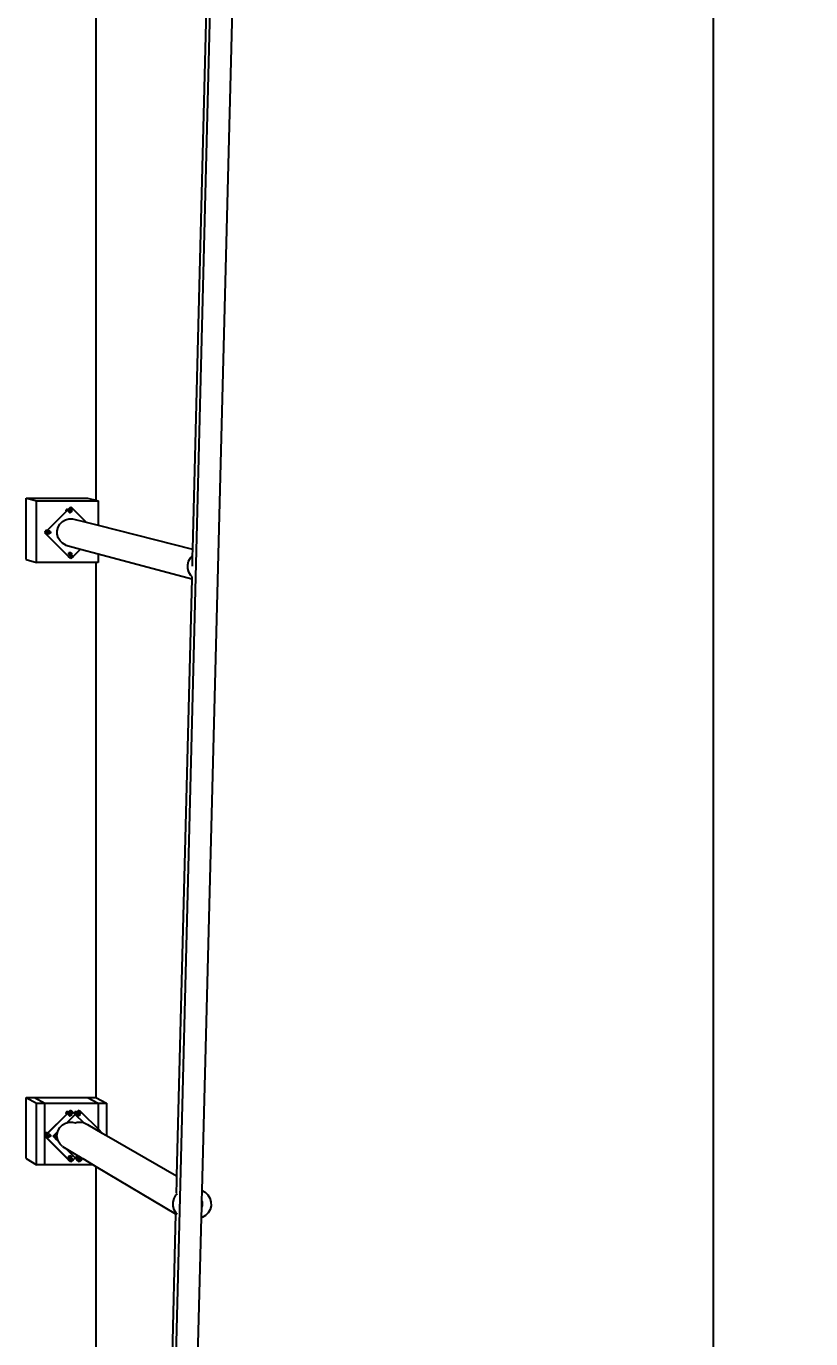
# Model space of a CAD drawing. Header units: inches. Extents: x -614 to 848, y -1045 to 1103.
# Drawn here: x 591.4 to 847.8, y -421.2 to 7.9 of the extents above; entities that cross this region are included whole.
import ezdxf

# ---------------------------------------------------------------- set-up
doc = ezdxf.new("R2010")
doc.units = ezdxf.units.IN
doc.header["$MEASUREMENT"] = 0
doc.dimstyles.get("Standard").update_dxf_attribs({"dimtxt": 24, "dimasz": 0.18, "dimexe": 0.18, "dimexo": 0.0625, "dimgap": 0.09, "dimtad": 0, "dimtih": 1, "dimtoh": 1, "dimdec": 4, "dimzin": 0, "dimdsep": 46, "dimtxsty": 'Standard', "dimcen": 0.09, "dimclrd": 1, "dimclre": 1, "dimclrt": 1, "dimadec": 0, "dimazin": 0, "dimtfac": 1, "dimtdec": 4, "dimtofl": 0, "dimtmove": 0, "dimatfit": 3, "dimfxl": 1, "dimtolj": 1, "dimtzin": 0, "dimarcsym": 0})

# ---------------------------------------------------------------- blocks, each defined once
blk = doc.blocks.new('*D1')
at = {"color": 1, "lineweight": -2, "transparency": 16777216}
for p, q in [((684.54, 1015.55), (816.19, 1015.55)), ((816.01, 1015.37), (816.01, 114.12)), ((816.01, -811.32), (816.01, 89.94)), ((637.71, -811.5), (816.19, -811.5))]:
    blk.add_line(p, q, dxfattribs=at)
at = {"color": 1, "transparency": 16777216}
for points in [[(815.98, 1015.37), (816.04, 1015.37), (816.01, 1015.55)], [(815.98, -811.32), (816.04, -811.32), (816.01, -811.5)]]:
    blk.add_solid(points, dxfattribs=at)
at = {"layer": 'Defpoints', "color": 0, "transparency": 16777216}
for p in [(684.47, 1015.55), (637.65, -811.5), (816.01, -811.5)]:
    blk.add_point(p, dxfattribs=at)
at = {"color": 1, "transparency": 16777216, "insert": (816.01, 102.03), "char_height": 24, "attachment_point": 5}
blk.add_mtext("\\A1;124'", dxfattribs=at)

msp = doc.modelspace()

# ---------------------------------------------------------------- linework, layer by layer
for p, q in [((630.61846, -811.49995), (676.92499, 1015.55191)), ((648.89581, -372.74928), (676.34825, 698.45633)), ((650.81095, 37.76642), (645.73272, -163.03569)), ((614.16305, 29.4625), (614.16305, -147.12051)), ((591.40954, -146.46757), (611.4373, -146.46757)), ((591.40954, -166.49534), (591.40954, -146.46757)), ((591.40954, -146.46757), (594.72395, -147.28841)), ((594.72395, -147.28841), (614.86396, -147.28841)), ((594.72395, -167.42842), (594.72395, -147.28841)), ((604.46518, -150.7342), (605.07888, -150.12051)), ((604.47757, -150.75034), (605.10174, -150.12618)), ((604.58468, -150.11851), (604.49799, -150.18503)), ((604.68563, -150.0767), (604.58468, -150.11851)), ((604.68563, -150.0767), (604.79396, -150.06244)), ((604.90229, -150.0767), (604.79396, -150.06244)), ((604.97825, -150.10816), (604.90229, -150.0767)), ((604.90229, -150.0767), (605.07888, -150.12051)), ((605.07888, -150.12051), (605.21092, -149.98846)), ((605.07888, -150.12051), (605.10174, -150.12618)), ((605.10174, -150.12618), (605.22707, -150.00085)), ((605.21092, -149.98846), (605.95775, -149.24164)), ((605.21092, -149.98846), (605.22707, -150.00085)), ((605.21092, -149.98846), (605.23379, -149.99413)), ((605.22707, -150.00085), (605.23379, -149.99413)), ((605.23379, -149.99413), (605.97201, -149.25591)), ((605.23379, -149.99413), (605.45254, -150.16198)), ((605.45254, -150.16198), (605.70728, -150.26749)), ((605.95775, -149.24164), (605.97201, -149.25591)), ((605.95775, -149.24164), (605.98064, -149.24728)), ((605.97201, -149.25591), (605.98064, -149.24728)), ((605.98064, -149.24728), (606.72749, -149.99413)), ((605.98064, -149.24728), (605.98064, -150.29782)), ((606.25401, -150.26749), (606.50874, -150.16198)), ((606.50874, -150.16198), (606.72749, -149.99413)), ((606.72749, -149.99413), (610.99957, -154.26621)), ((611.4373, -146.46757), (614.16305, -147.12051)), ((614.16305, -147.12051), (614.86396, -147.28841)), ((614.86396, -147.28841), (614.86396, -155.2419)), ((598.23453, -156.96486), (604.46518, -150.7342)), ((598.25713, -156.97079), (604.47757, -150.75034)), ((602.39094, -154.89943), (603.20799, -154.06181)), ((603.20799, -154.06181), (604.214, -153.4642)), ((604.214, -153.4642), (605.3404, -153.14733)), ((604.38966, -150.37266), (604.3754, -150.48099)), ((604.3754, -150.48099), (604.38966, -150.58932)), ((604.43148, -150.27171), (604.38966, -150.37266)), ((604.38966, -150.58932), (604.43148, -150.69027)), ((604.49799, -150.18503), (604.43148, -150.27171)), ((604.43148, -150.69027), (604.46518, -150.7342)), ((604.46518, -150.7342), (604.47757, -150.75034)), ((605.30297, -150.59989), (605.28869, -150.70839)), ((605.28869, -150.70839), (605.30297, -150.81688)), ((605.31307, -150.60999), (605.29879, -150.71849)), ((605.29879, -150.71849), (605.31307, -150.82698)), ((605.34485, -150.49879), (605.30297, -150.59989)), ((605.30297, -150.81688), (605.34485, -150.91798)), ((605.35495, -150.50889), (605.31307, -150.60999)), ((605.31307, -150.71849), (605.32687, -150.61369)), ((605.32687, -150.82329), (605.31307, -150.71849)), ((605.31307, -150.82698), (605.35495, -150.92808)), ((605.32687, -150.61369), (605.36732, -150.51604)), ((605.36732, -150.92094), (605.32687, -150.82329)), ((605.3404, -153.14733), (606.51043, -153.13278)), ((605.41147, -150.41198), (605.34485, -150.49879)), ((605.34485, -150.91798), (605.41147, -151.0048)), ((605.42157, -150.42208), (605.35495, -150.50889)), ((605.35495, -150.92808), (605.4128, -151.00347)), ((605.36026, -150.73024), (605.37406, -150.62543)), ((605.37406, -150.83504), (605.36026, -150.73024)), ((605.36732, -150.51604), (605.43167, -150.43218)), ((605.4229, -150.99337), (605.36732, -150.92094)), ((605.37406, -150.62543), (605.41452, -150.52777)), ((605.41452, -150.93271), (605.37406, -150.83504)), ((605.49829, -150.34536), (605.41147, -150.41198)), ((605.4229, -150.99337), (605.41147, -151.0048)), ((605.4128, -151.00347), (605.41718, -151.00919)), ((605.41452, -150.52777), (605.46347, -150.46398)), ((605.44449, -150.97178), (605.41452, -150.93271)), ((605.41718, -151.00919), (605.42157, -151.0149)), ((605.42157, -151.0149), (605.50839, -151.08152)), ((605.4229, -150.99337), (605.44449, -150.97178)), ((605.43167, -151.0048), (605.4229, -150.99337)), ((605.43167, -150.43218), (605.51553, -150.36783)), ((605.43167, -150.43218), (605.46347, -150.46398)), ((605.51553, -151.06915), (605.43167, -151.0048)), ((605.47887, -151.01657), (605.44449, -150.97178)), ((605.46347, -150.46398), (605.47887, -150.4439)), ((605.47887, -150.4439), (605.56273, -150.37955)), ((605.56273, -151.08093), (605.47887, -151.01657)), ((605.59939, -150.30348), (605.49829, -150.34536)), ((605.50839, -151.08152), (605.60949, -151.1234)), ((605.51553, -150.36783), (605.61318, -150.32738)), ((605.61318, -151.1096), (605.51553, -151.06915)), ((605.56273, -150.37955), (605.6604, -150.3391)), ((605.6407, -151.11322), (605.56273, -151.08093)), ((605.70788, -150.2892), (605.59939, -150.30348)), ((605.60949, -151.1234), (605.71798, -151.13768)), ((605.61318, -150.32738), (605.71798, -150.31358)), ((605.61318, -151.1096), (605.6604, -151.12138)), ((605.6407, -151.11322), (605.61318, -151.1096)), ((605.6604, -151.12138), (605.6407, -151.11322)), ((605.6604, -150.3391), (605.7652, -150.3253)), ((605.7652, -151.13518), (605.6604, -151.12138)), ((605.70728, -150.26749), (605.98064, -150.30348)), ((605.81637, -150.30348), (605.70788, -150.2892)), ((605.71798, -150.31358), (605.82278, -150.32738)), ((605.71798, -151.13768), (605.71798, -151.12896)), ((605.71798, -151.13768), (605.75109, -151.13332)), ((605.7652, -150.3253), (605.84225, -150.33544)), ((605.87001, -151.12138), (605.7652, -151.13518)), ((605.91748, -150.34536), (605.81637, -150.30348)), ((605.82278, -150.32738), (605.84225, -150.33544)), ((605.82278, -150.32738), (605.87001, -150.3391)), ((605.84225, -150.33544), (605.87001, -150.3391)), ((605.87001, -150.3391), (605.95543, -150.37448)), ((605.96767, -151.08093), (605.87001, -151.12138)), ((605.95543, -150.37448), (605.91748, -150.34536)), ((605.95543, -150.37448), (605.96767, -150.37955)), ((605.96767, -150.37955), (606.05154, -150.4439)), ((606.05154, -151.01657), (605.96767, -151.08093)), ((605.98064, -150.30348), (606.25401, -150.26749)), ((606.05154, -150.4439), (606.11589, -150.52777)), ((606.11589, -150.93271), (606.05154, -151.01657)), ((606.11589, -150.52777), (606.15634, -150.62543)), ((606.15634, -150.83504), (606.11589, -150.93271)), ((606.15634, -150.62543), (606.17014, -150.73024)), ((606.17014, -150.73024), (606.15634, -150.83504)), ((606.51043, -153.13278), (610.99957, -154.26621)), ((610.99957, -154.26621), (614.86396, -155.2419)), ((597.4877, -157.71168), (597.65824, -157.54114)), ((598.23453, -158.4585), (597.4877, -157.71168)), ((597.4877, -157.71168), (597.51028, -157.71764)), ((597.51028, -157.71764), (597.66658, -157.56133)), ((598.25713, -158.46449), (597.51028, -157.71764)), ((597.51028, -157.71764), (598.52359, -157.71764)), ((597.6274, -157.25008), (597.61314, -157.35841)), ((597.62027, -157.41258), (597.61314, -157.35841)), ((597.62753, -157.46678), (597.62027, -157.41258)), ((597.66922, -157.14914), (597.6274, -157.25008)), ((597.62753, -157.46678), (597.65824, -157.54114)), ((597.65824, -157.54114), (598.21444, -156.98494)), ((597.65824, -157.54114), (597.66658, -157.56133)), ((597.66658, -157.56133), (598.23462, -156.9933)), ((597.73573, -157.06245), (597.66922, -157.14914)), ((597.82242, -156.99593), (597.73573, -157.06245)), ((597.92337, -156.95412), (597.82242, -156.99593)), ((598.0317, -156.93986), (597.92337, -156.95412)), ((598.14003, -156.95412), (598.0317, -156.93986)), ((598.14003, -156.95412), (598.22339, -156.97599)), ((598.21444, -156.98494), (598.14003, -156.95412)), ((598.21444, -156.98494), (598.22339, -156.97599)), ((598.23462, -156.9933), (598.21444, -156.98494)), ((598.22339, -156.97599), (598.23453, -156.96486)), ((598.22339, -156.97599), (598.24599, -156.98192)), ((598.24691, -156.981), (598.23453, -156.96486)), ((598.23453, -156.96486), (598.25713, -156.97079)), ((598.23453, -158.4585), (598.25713, -158.46449)), ((605.21092, -165.4349), (598.23453, -158.4585)), ((598.23462, -156.9933), (598.24599, -156.98192)), ((598.24599, -156.98192), (598.24691, -156.981)), ((598.24691, -156.981), (598.25713, -156.97079)), ((598.42498, -157.18954), (598.25713, -156.97079)), ((598.25713, -158.46449), (598.42498, -158.24574)), ((605.23379, -165.44115), (598.25713, -158.46449)), ((598.5305, -157.44427), (598.42498, -157.18954)), ((598.42498, -158.24574), (598.5305, -157.991)), ((598.5167, -157.48401), (598.50242, -157.59251)), ((598.50242, -157.59251), (598.5167, -157.701)), ((598.51621, -157.5962), (598.5305, -157.48771)), ((598.5305, -157.6973), (598.51621, -157.5962)), ((598.55858, -157.38291), (598.5167, -157.48401)), ((598.5167, -157.701), (598.52359, -157.71764)), ((598.52359, -157.71764), (598.53586, -157.71764)), ((598.52359, -157.71764), (598.55858, -157.8021)), ((598.53484, -157.47723), (598.5305, -157.44427)), ((598.53484, -157.47723), (598.5305, -157.48771)), ((598.5305, -157.6973), (598.5305, -157.7047)), ((598.5305, -157.6973), (598.55984, -157.76814)), ((598.5305, -157.7047), (598.5591, -157.77375)), ((598.5305, -157.991), (598.5591, -157.77375)), ((598.57237, -157.38661), (598.53484, -157.47723)), ((598.56649, -157.71764), (598.53484, -157.47723)), ((598.53586, -157.71764), (598.53892, -157.71764)), ((598.53892, -157.71764), (598.56082, -157.71764)), ((598.62519, -157.29609), (598.55858, -157.38291)), ((598.55858, -157.8021), (598.61642, -157.87749)), ((598.5591, -157.77375), (598.55984, -157.76814)), ((598.5591, -157.77375), (598.57237, -157.8058)), ((598.55984, -157.76814), (598.56649, -157.71764)), ((598.57095, -157.79496), (598.55984, -157.76814)), ((598.56336, -157.60479), (598.57716, -157.49999)), ((598.57716, -157.7096), (598.56336, -157.60479)), ((598.62652, -157.86739), (598.57095, -157.79496)), ((598.57237, -157.38661), (598.63529, -157.30619)), ((598.57237, -157.8058), (598.63899, -157.89262)), ((598.57716, -157.49999), (598.61761, -157.40232)), ((598.61761, -157.80726), (598.57716, -157.7096)), ((598.61642, -157.87749), (598.62081, -157.8832)), ((598.61761, -157.40232), (598.66703, -157.33793)), ((598.64759, -157.84633), (598.61761, -157.80726)), ((598.62081, -157.8832), (598.62519, -157.88892)), ((598.62519, -157.88892), (598.71201, -157.95554)), ((598.62652, -157.86739), (598.64759, -157.84633)), ((598.63529, -157.87882), (598.62652, -157.86739)), ((598.63529, -157.30619), (598.71915, -157.24185)), ((598.63899, -157.29979), (598.63529, -157.30619)), ((598.63529, -157.30619), (598.66703, -157.33793)), ((598.71915, -157.94317), (598.63529, -157.87882)), ((598.72581, -157.23317), (598.63899, -157.29979)), ((598.63899, -157.89262), (598.72581, -157.95923)), ((598.68196, -157.89113), (598.64759, -157.84633)), ((598.66703, -157.33793), (598.68196, -157.31846)), ((598.68196, -157.31846), (598.76583, -157.25411)), ((598.76583, -157.95548), (598.68196, -157.89113)), ((598.71201, -157.95554), (598.81311, -157.99741)), ((598.71915, -157.24185), (598.81681, -157.2014)), ((598.81681, -157.98362), (598.71915, -157.94317)), ((598.82691, -157.1913), (598.72581, -157.23317)), ((598.82691, -158.00111), (598.72581, -157.95923)), ((598.76583, -157.25411), (598.86349, -157.21365)), ((598.84165, -157.98689), (598.76583, -157.95548)), ((598.81311, -157.99741), (598.82025, -157.99835)), ((598.81681, -157.2014), (598.92161, -157.1876)), ((598.81681, -157.98362), (598.86349, -157.99593)), ((598.84165, -157.98689), (598.81681, -157.98362)), ((598.82025, -157.99835), (598.92161, -158.0117)), ((598.9354, -157.17701), (598.82691, -157.1913)), ((598.82691, -158.00111), (598.9354, -158.01539)), ((598.86349, -157.99593), (598.84165, -157.98689)), ((598.86349, -157.21365), (598.9683, -157.19985)), ((598.9683, -158.00973), (598.86349, -157.99593)), ((598.92161, -157.1876), (599.0264, -157.2014)), ((598.92161, -158.0117), (598.92161, -158.00358)), ((598.92161, -158.0117), (598.95242, -158.00764)), ((599.0439, -157.1913), (598.9354, -157.17701)), ((598.9354, -158.01539), (599.0439, -158.00111)), ((598.9683, -157.19985), (599.04802, -157.21035)), ((599.04861, -157.99916), (598.9683, -158.00973)), ((599.0264, -157.2014), (599.04802, -157.21035)), ((599.0264, -157.2014), (599.0731, -157.21365)), ((599.145, -157.23317), (599.0439, -157.1913)), ((599.0439, -158.00111), (599.04861, -157.99916)), ((599.04802, -157.21035), (599.0731, -157.21365)), ((599.0731, -157.99593), (599.04861, -157.99916)), ((599.0731, -157.21365), (599.17077, -157.25411)), ((599.17077, -157.95548), (599.0731, -157.99593)), ((599.17077, -157.25411), (599.145, -157.23317)), ((599.23181, -157.29979), (599.17077, -157.25411)), ((599.25463, -157.89113), (599.17077, -157.95548)), ((599.23181, -157.29979), (599.25463, -157.31846)), ((599.25463, -157.31846), (599.31898, -157.40232)), ((599.31898, -157.80726), (599.25463, -157.89113)), ((599.31898, -157.40232), (599.35944, -157.49999)), ((599.35944, -157.7096), (599.31898, -157.80726)), ((599.35944, -157.49999), (599.37324, -157.60479)), ((599.37324, -157.60479), (599.35944, -157.7096)), ((601.52974, -157.0539), (601.81852, -155.91997)), ((601.54428, -158.22393), (601.52974, -157.0539)), ((601.86115, -159.35033), (601.54428, -158.22393)), ((601.81852, -155.91997), (602.39094, -154.89943)), ((614.86396, -155.2419), (645.73272, -163.03569)), ((602.45876, -160.35633), (601.86115, -159.35033)), ((603.29638, -161.17339), (602.45876, -160.35633)), ((604.31693, -161.74581), (603.29638, -161.17339)), ((604.31693, -161.74581), (609.13364, -163.035)), ((609.13364, -163.035), (606.72749, -165.44115)), ((609.13364, -163.035), (614.86396, -164.56873)), ((645.73272, -163.03569), (645.67555, -165.29601)), ((591.40954, -166.49534), (594.72395, -167.42842)), ((605.95775, -166.18172), (605.21092, -165.4349)), ((605.21092, -165.4349), (605.23379, -165.44115)), ((605.45254, -165.2733), (605.23379, -165.44115)), ((605.98064, -166.188), (605.23379, -165.44115)), ((605.30297, -164.4213), (605.28869, -164.52979)), ((605.28869, -164.52979), (605.30297, -164.63829)), ((605.34485, -164.3202), (605.30297, -164.4213)), ((605.30297, -164.52979), (605.31677, -164.425)), ((605.31677, -164.63459), (605.30297, -164.52979)), ((605.30297, -164.63829), (605.34485, -164.73939)), ((605.31677, -164.425), (605.35722, -164.32734)), ((605.35722, -164.73225), (605.31677, -164.63459)), ((605.41147, -164.23338), (605.34485, -164.3202)), ((605.34485, -164.73939), (605.41147, -164.82621)), ((605.35016, -164.54262), (605.36396, -164.43781)), ((605.36396, -164.64743), (605.35016, -164.54262)), ((605.35722, -164.32734), (605.42157, -164.24348)), ((605.42157, -164.81611), (605.35722, -164.73225)), ((605.36396, -164.43781), (605.40442, -164.34015)), ((605.40442, -164.74509), (605.36396, -164.64743)), ((605.40442, -164.34015), (605.46877, -164.25629)), ((605.46877, -164.82895), (605.40442, -164.74509)), ((605.41147, -164.82621), (605.49829, -164.89282)), ((605.42157, -164.24348), (605.50543, -164.17913)), ((605.50543, -164.88045), (605.42157, -164.81611)), ((605.70728, -165.16778), (605.45254, -165.2733)), ((605.46877, -164.25629), (605.55263, -164.19193)), ((605.55263, -164.89331), (605.46877, -164.82895)), ((605.49829, -164.89282), (605.59939, -164.9347)), ((605.50543, -164.17913), (605.60308, -164.13868)), ((605.60308, -164.9209), (605.50543, -164.88045)), ((605.55263, -164.19193), (605.6503, -164.15148)), ((605.62679, -164.92402), (605.55263, -164.89331)), ((605.59939, -164.9347), (605.70788, -164.94898)), ((605.60308, -164.13868), (605.70788, -164.12489)), ((605.60308, -164.9209), (605.6503, -164.93376)), ((605.62679, -164.92402), (605.60308, -164.9209)), ((605.6503, -164.93376), (605.62679, -164.92402)), ((605.6503, -164.15148), (605.7551, -164.13768)), ((605.7369, -164.94516), (605.6503, -164.93376)), ((605.98064, -165.1318), (605.70728, -165.16778)), ((605.70788, -164.12489), (605.81268, -164.13868)), ((605.70788, -164.94898), (605.70788, -164.94134)), ((605.70788, -164.94898), (605.7369, -164.94516)), ((605.7551, -164.94756), (605.7369, -164.94516)), ((605.7551, -164.13768), (605.83596, -164.14833)), ((605.85991, -164.93376), (605.7551, -164.94756)), ((605.81268, -164.13868), (605.83596, -164.14833)), ((605.81268, -164.13868), (605.85991, -164.15148)), ((605.83596, -164.14833), (605.85991, -164.15148)), ((605.85991, -164.15148), (605.95757, -164.19193)), ((605.95757, -164.89331), (605.85991, -164.93376)), ((605.95757, -164.19193), (606.04144, -164.25629)), ((606.04144, -164.82895), (605.95757, -164.89331)), ((605.95775, -166.18172), (605.98064, -166.188)), ((606.25401, -165.16778), (605.98064, -165.1318)), ((606.72749, -165.44115), (605.98064, -166.188)), ((606.00429, -164.85746), (606.00429, -166.188)), ((606.04144, -164.25629), (606.10579, -164.34015)), ((606.10579, -164.74509), (606.04144, -164.82895)), ((606.10579, -164.34015), (606.14624, -164.43781)), ((606.14624, -164.64743), (606.10579, -164.74509)), ((606.14624, -164.43781), (606.16004, -164.54262)), ((606.16004, -164.54262), (606.14624, -164.64743)), ((606.50874, -165.2733), (606.25401, -165.16778)), ((606.72749, -165.44115), (606.50874, -165.2733)), ((614.86396, -164.56873), (614.86396, -167.42842)), ((614.86396, -164.56873), (645.48667, -172.76491)), ((644.18114, -168.18979), (644.4904, -166.97546)), ((644.4904, -166.97546), (645.10341, -165.88255)), ((645.10341, -165.88255), (645.67555, -165.29601)), ((645.67555, -165.29601), (645.59166, -168.61349)), ((614.16305, -167.42842), (594.72395, -167.42842)), ((614.16305, -167.42842), (614.16305, -342.29464)), ((614.86396, -167.42842), (614.16305, -167.42842)), ((644.19672, -169.44278), (644.18114, -168.18979)), ((644.53606, -170.64905), (644.19672, -169.44278)), ((645.17604, -171.72638), (644.53606, -170.64905)), ((645.48667, -172.76491), (640.55035, -367.95535)), ((645.59166, -172.13179), (645.17604, -171.72638)), ((645.50327, -172.10823), (645.48667, -172.76491)), ((591.40954, -362.32241), (591.40954, -342.29464)), ((591.40954, -342.29464), (594.72395, -344.21295)), ((591.40954, -342.29464), (594.13528, -342.29464)), ((594.13528, -342.29464), (597.46498, -344.21295)), ((594.13528, -342.29464), (611.4373, -342.29464)), ((611.4373, -342.29464), (614.86396, -344.21295)), ((611.4373, -342.29464), (614.16305, -342.29464)), ((614.16305, -342.29464), (617.60499, -344.21295)), ((594.72395, -364.35296), (594.72395, -344.21295)), ((594.72395, -344.21295), (597.46498, -344.21295)), ((597.46498, -364.35296), (597.46498, -344.21295)), ((597.46498, -344.21295), (614.86396, -344.21295)), ((604.38966, -347.29721), (604.3754, -347.40554)), ((604.3754, -347.40554), (604.38966, -347.51387)), ((604.43148, -347.19626), (604.38966, -347.29721)), ((604.38966, -347.51387), (604.43148, -347.61482)), ((604.49799, -347.10957), (604.43148, -347.19626)), ((604.58468, -347.04306), (604.49799, -347.10957)), ((604.68563, -347.00124), (604.58468, -347.04306)), ((604.62807, -347.78599), (605.17441, -347.23964)), ((604.65351, -347.79653), (605.18495, -347.26509)), ((604.79396, -346.98698), (604.68563, -347.00124)), ((604.90229, -347.00124), (604.79396, -346.98698)), ((605.00324, -347.04306), (604.90229, -347.00124)), ((605.08992, -347.10957), (605.00324, -347.04306)), ((605.00324, -347.04306), (605.23694, -347.17711)), ((605.15644, -347.19626), (605.08992, -347.10957)), ((605.17441, -347.23964), (605.15644, -347.19626)), ((605.17441, -347.23964), (605.21092, -347.20313)), ((605.18495, -347.26509), (605.17441, -347.23964)), ((605.18495, -347.26509), (605.23129, -347.21876)), ((605.21092, -347.20313), (605.23694, -347.17711)), ((605.21092, -347.20313), (605.23129, -347.21876)), ((605.21092, -347.20313), (605.23379, -347.21625)), ((605.23129, -347.21876), (605.23379, -347.21625)), ((605.23379, -347.21625), (605.25981, -347.19023)), ((605.23379, -347.21625), (605.45254, -347.3841)), ((605.23694, -347.17711), (605.95775, -346.45631)), ((605.23694, -347.17711), (605.25981, -347.19023)), ((605.25981, -347.19023), (605.97574, -346.4743)), ((605.45254, -347.3841), (605.70728, -347.48962)), ((605.59939, -347.52561), (605.49829, -347.56748)), ((605.70788, -347.51132), (605.59939, -347.52561)), ((605.61318, -347.5495), (605.71798, -347.53571)), ((605.70728, -347.48962), (605.98064, -347.52561)), ((605.81637, -347.52561), (605.70788, -347.51132)), ((605.71798, -347.53571), (605.82278, -347.5495)), ((605.91748, -347.56748), (605.81637, -347.52561)), ((605.95775, -346.45631), (605.97574, -346.4743)), ((605.95775, -346.45631), (605.98064, -346.4694)), ((605.97574, -346.4743), (605.98064, -346.4694)), ((605.98064, -346.4694), (606.72749, -347.21625)), ((605.98064, -346.4694), (605.98064, -347.51994)), ((605.98064, -347.52561), (606.25401, -347.48962)), ((606.25401, -347.48962), (606.50874, -347.3841)), ((606.50874, -347.3841), (606.72749, -347.21625)), ((606.72749, -347.21625), (607.33518, -347.82394)), ((607.13069, -347.29721), (607.11643, -347.40554)), ((607.11643, -347.40554), (607.13069, -347.51387)), ((607.1725, -347.19626), (607.13069, -347.29721)), ((607.13069, -347.51387), (607.1725, -347.61482)), ((607.23902, -347.10957), (607.1725, -347.19626)), ((607.32571, -347.04306), (607.23902, -347.10957)), ((607.42665, -347.00124), (607.32571, -347.04306)), ((607.37195, -347.78717), (607.91662, -347.2425)), ((607.39747, -347.79774), (607.92719, -347.26802)), ((607.53498, -346.98698), (607.42665, -347.00124)), ((607.64331, -347.00124), (607.53498, -346.98698)), ((607.74426, -347.04306), (607.64331, -347.00124)), ((607.83095, -347.10957), (607.74426, -347.04306)), ((607.74426, -347.04306), (607.98092, -347.1782)), ((607.89746, -347.19626), (607.83095, -347.10957)), ((607.91662, -347.2425), (607.89746, -347.19626)), ((607.91662, -347.2425), (607.95599, -347.20313)), ((607.92719, -347.26802), (607.91662, -347.2425)), ((607.92719, -347.26802), (607.97641, -347.2188)), ((607.95599, -347.20313), (607.98092, -347.1782)), ((607.95599, -347.20313), (607.97641, -347.2188)), ((607.95599, -347.20313), (607.97896, -347.21625)), ((607.97641, -347.2188), (607.97896, -347.21625)), ((607.97896, -347.21625), (608.00389, -347.19132)), ((607.97896, -347.21625), (608.19771, -347.3841)), ((607.98092, -347.1782), (608.70281, -346.45631)), ((607.98092, -347.1782), (608.00389, -347.19132)), ((608.00389, -347.19132), (608.72085, -346.47435)), ((608.19771, -347.3841), (608.45244, -347.48962)), ((608.34455, -347.52561), (608.24345, -347.56748)), ((608.45305, -347.51132), (608.34455, -347.52561)), ((608.35835, -347.5495), (608.46315, -347.53571)), ((608.45244, -347.48962), (608.72581, -347.52561)), ((608.56154, -347.52561), (608.45305, -347.51132)), ((608.46315, -347.53571), (608.56794, -347.5495)), ((608.66264, -347.56748), (608.56154, -347.52561)), ((608.70281, -346.45631), (608.72085, -346.47435)), ((608.70281, -346.45631), (608.72581, -346.4694)), ((608.72085, -346.47435), (608.72581, -346.4694)), ((608.72581, -346.4694), (609.47266, -347.21625)), ((608.72581, -346.4694), (608.72581, -347.51994)), ((608.72581, -347.52561), (608.99917, -347.48962)), ((608.99917, -347.48962), (609.25391, -347.3841)), ((609.25391, -347.3841), (609.47266, -347.21625)), ((609.47266, -347.21625), (614.86396, -352.60756)), ((614.86396, -344.21295), (614.86396, -352.60756)), ((614.86396, -344.21295), (617.60499, -344.21295)), ((617.60499, -344.21295), (617.60499, -354.7747)), ((598.39969, -354.01437), (604.62363, -347.79042)), ((598.4223, -354.02775), (604.64648, -347.80357)), ((602.39094, -352.12155), (603.20799, -351.28393)), ((603.20799, -351.28393), (604.214, -350.68632)), ((604.214, -350.68632), (604.62432, -350.57089)), ((604.43148, -347.61482), (604.49799, -347.7015)), ((604.49799, -347.7015), (604.58468, -347.76802)), ((604.58468, -347.76802), (604.62807, -347.78599)), ((604.58468, -347.76802), (604.62363, -347.79042)), ((604.62363, -347.79042), (604.62807, -347.78599)), ((604.62363, -347.79042), (604.64648, -347.80357)), ((604.62432, -350.57089), (607.35322, -347.84198)), ((604.62432, -350.57089), (605.3404, -350.36945)), ((604.62807, -347.78599), (604.65351, -347.79653)), ((604.64648, -347.80357), (604.65351, -347.79653)), ((605.30297, -347.82202), (605.28869, -347.93051)), ((605.28869, -347.93051), (605.30297, -348.03901)), ((605.31307, -347.83212), (605.29879, -347.94061)), ((605.29879, -347.94061), (605.31307, -348.04911)), ((605.34485, -347.72092), (605.30297, -347.82202)), ((605.30297, -348.03901), (605.34485, -348.14011)), ((605.35495, -347.73102), (605.31307, -347.83212)), ((605.31307, -347.94061), (605.32687, -347.83581)), ((605.32687, -348.04541), (605.31307, -347.94061)), ((605.31307, -348.04911), (605.35495, -348.15021)), ((605.32687, -347.83581), (605.36732, -347.73816)), ((605.36732, -348.14307), (605.32687, -348.04541)), ((605.3404, -350.36945), (606.51043, -350.35491)), ((605.41147, -347.6341), (605.34485, -347.72092)), ((605.34485, -348.14011), (605.41147, -348.22692)), ((605.42157, -347.6442), (605.35495, -347.73102)), ((605.35495, -348.15021), (605.4128, -348.22559)), ((605.36026, -347.96774), (605.37406, -347.86293)), ((605.37406, -348.07254), (605.36026, -347.96774)), ((605.36732, -347.73816), (605.43167, -347.6543)), ((605.4229, -348.21549), (605.36732, -348.14307)), ((605.37406, -347.86293), (605.41452, -347.76527)), ((605.41452, -348.17021), (605.37406, -348.07254)), ((605.49829, -347.56748), (605.41147, -347.6341)), ((605.4229, -348.21549), (605.41147, -348.22692)), ((605.4128, -348.22559), (605.41718, -348.23131)), ((605.41452, -347.76527), (605.47887, -347.6814)), ((605.43782, -348.20057), (605.41452, -348.17021)), ((605.41718, -348.23131), (605.42157, -348.23702)), ((605.42157, -348.23702), (605.50839, -348.30364)), ((605.4229, -348.21549), (605.43782, -348.20057)), ((605.43167, -348.22692), (605.4229, -348.21549)), ((605.43167, -347.6543), (605.51553, -347.58995)), ((605.51553, -348.29127), (605.43167, -348.22692)), ((605.47887, -348.25407), (605.43782, -348.20057)), ((605.47887, -347.6814), (605.56273, -347.61705)), ((605.54121, -348.30191), (605.47887, -348.25407)), ((605.50839, -348.30364), (605.60949, -348.34552)), ((605.51553, -347.58995), (605.61318, -347.5495)), ((605.51553, -348.29127), (605.56273, -348.31842)), ((605.54121, -348.30191), (605.51553, -348.29127)), ((605.56273, -348.31842), (605.54121, -348.30191)), ((605.56273, -347.61705), (605.6604, -347.5766)), ((605.6604, -348.35888), (605.56273, -348.31842)), ((605.60949, -348.34552), (605.63684, -348.34912)), ((605.6604, -347.5766), (605.7652, -347.5628)), ((605.7652, -348.37268), (605.6604, -348.35888)), ((605.7652, -347.5628), (605.87001, -347.5766)), ((605.87001, -348.35888), (605.7652, -348.37268)), ((605.82278, -347.5495), (605.92043, -347.58995)), ((605.87001, -347.5766), (605.94176, -347.60632)), ((605.96767, -348.31842), (605.87001, -348.35888)), ((606.00429, -347.6341), (605.91748, -347.56748)), ((605.92043, -347.58995), (605.94176, -347.60632)), ((605.92043, -347.58995), (605.96767, -347.61705)), ((605.94176, -347.60632), (605.96767, -347.61705)), ((605.96767, -347.61705), (606.02491, -347.66098)), ((606.05154, -348.25407), (605.96767, -348.31842)), ((606.02491, -347.66098), (606.00429, -347.6341)), ((606.03063, -347.66536), (606.01439, -347.6442)), ((606.02491, -347.66098), (606.05154, -347.6814)), ((606.05154, -347.6814), (606.11589, -347.76527)), ((606.11589, -348.17021), (606.05154, -348.25407)), ((606.11589, -347.76527), (606.15634, -347.86293)), ((606.15634, -348.07254), (606.11589, -348.17021)), ((606.15634, -347.86293), (606.17014, -347.96774)), ((606.17014, -347.96774), (606.15634, -348.07254)), ((606.51043, -350.35491), (607.36427, -350.57236)), ((607.1725, -347.61482), (607.23902, -347.7015)), ((607.23902, -347.7015), (607.32571, -347.76802)), ((607.32571, -347.76802), (607.37195, -347.78717)), ((607.32571, -347.76802), (607.36729, -347.79183)), ((607.33518, -347.82394), (607.36729, -347.79183)), ((607.33518, -347.82394), (607.35322, -347.84198)), ((607.35322, -347.84198), (607.39024, -347.80497)), ((607.35322, -347.84198), (610.07477, -350.56353)), ((607.36427, -350.57236), (608.08557, -350.36945)), ((607.36729, -347.79183), (607.37195, -347.78717)), ((607.36729, -347.79183), (607.39024, -347.80497)), ((607.37195, -347.78717), (607.39747, -347.79774)), ((607.39024, -347.80497), (607.39747, -347.79774)), ((608.04814, -347.82202), (608.03386, -347.93051)), ((608.03386, -347.93051), (608.04814, -348.03901)), ((608.05824, -347.83212), (608.04396, -347.94061)), ((608.04396, -347.94061), (608.05824, -348.04911)), ((608.09002, -347.72092), (608.04814, -347.82202)), ((608.04814, -348.03901), (608.09002, -348.14011)), ((608.10012, -347.73102), (608.05824, -347.83212)), ((608.05824, -347.94061), (608.07204, -347.83581)), ((608.07204, -348.04541), (608.05824, -347.94061)), ((608.05824, -348.04911), (608.10012, -348.15021)), ((608.07204, -347.83581), (608.11249, -347.73816)), ((608.11249, -348.14307), (608.07204, -348.04541)), ((608.08557, -350.36945), (609.2556, -350.35491)), ((608.15663, -347.6341), (608.09002, -347.72092)), ((608.09002, -348.14011), (608.15663, -348.22692)), ((608.16673, -347.6442), (608.10012, -347.73102)), ((608.10012, -348.15021), (608.15796, -348.22559)), ((608.10565, -347.96774), (608.11944, -347.86293)), ((608.11944, -348.07254), (608.10565, -347.96774)), ((608.11249, -347.73816), (608.17683, -347.6543)), ((608.16806, -348.21549), (608.11249, -348.14307)), ((608.11944, -347.86293), (608.1599, -347.76527)), ((608.1599, -348.17021), (608.11944, -348.07254)), ((608.24345, -347.56748), (608.15663, -347.6341)), ((608.16806, -348.21549), (608.15663, -348.22692)), ((608.15796, -348.22559), (608.16235, -348.23131)), ((608.1599, -347.76527), (608.22425, -347.6814)), ((608.18311, -348.20045), (608.1599, -348.17021)), ((608.16235, -348.23131), (608.16673, -348.23702)), ((608.16673, -348.23702), (608.25355, -348.30364)), ((608.16806, -348.21549), (608.18311, -348.20045)), ((608.17683, -348.22692), (608.16806, -348.21549)), ((608.17683, -347.6543), (608.26069, -347.58995)), ((608.26069, -348.29127), (608.17683, -348.22692)), ((608.22425, -348.25407), (608.18311, -348.20045)), ((608.22425, -347.6814), (608.30811, -347.61705)), ((608.28684, -348.3021), (608.22425, -348.25407)), ((608.25355, -348.30364), (608.35465, -348.34552)), ((608.26069, -347.58995), (608.35835, -347.5495)), ((608.26069, -348.29127), (608.30811, -348.31842)), ((608.28684, -348.3021), (608.26069, -348.29127)), ((608.30811, -348.31842), (608.28684, -348.3021)), ((608.30811, -347.61705), (608.40578, -347.5766)), ((608.40578, -348.35888), (608.30811, -348.31842)), ((608.35465, -348.34552), (608.38232, -348.34916)), ((608.40578, -347.5766), (608.51058, -347.5628)), ((608.51058, -348.37268), (608.40578, -348.35888)), ((608.51058, -347.5628), (608.61539, -347.5766)), ((608.61539, -348.35888), (608.51058, -348.37268)), ((608.56794, -347.5495), (608.6656, -347.58995)), ((608.61539, -347.5766), (608.68668, -347.60613)), ((608.71305, -348.31842), (608.61539, -348.35888)), ((608.74946, -347.6341), (608.66264, -347.56748)), ((608.6656, -347.58995), (608.68668, -347.60613)), ((608.6656, -347.58995), (608.71305, -347.61705)), ((608.68668, -347.60613), (608.71305, -347.61705)), ((608.71305, -347.61705), (608.76977, -347.66058)), ((608.79692, -348.25407), (608.71305, -348.31842)), ((608.76977, -347.66058), (608.74946, -347.6341)), ((608.77549, -347.66496), (608.75956, -347.6442)), ((608.76977, -347.66058), (608.79692, -347.6814)), ((608.79692, -347.6814), (608.86127, -347.76527)), ((608.86127, -348.17021), (608.79692, -348.25407)), ((608.86127, -347.76527), (608.90172, -347.86293)), ((608.90172, -348.07254), (608.86127, -348.17021)), ((608.90172, -347.86293), (608.91552, -347.96774)), ((608.91552, -347.96774), (608.90172, -348.07254)), ((609.2556, -350.35491), (610.07477, -350.56353)), ((610.07477, -350.56353), (610.38952, -350.64369)), ((610.38952, -350.64369), (611.41007, -351.21611)), ((611.41007, -351.21611), (616.25646, -354.00005)), ((597.4877, -354.92635), (597.79198, -354.62208)), ((598.23453, -355.67317), (597.4877, -354.92635)), ((597.4877, -354.92635), (597.51028, -354.93976)), ((597.51028, -354.93976), (597.81234, -354.6377)), ((598.25713, -355.68661), (597.51028, -354.93976)), ((597.51028, -354.93976), (598.52359, -354.93976)), ((597.6274, -354.17463), (597.61314, -354.28296)), ((597.61314, -354.28296), (597.6274, -354.39129)), ((597.66922, -354.07368), (597.6274, -354.17463)), ((597.6274, -354.39129), (597.66922, -354.49224)), ((597.73573, -353.98699), (597.66922, -354.07368)), ((597.66922, -354.49224), (597.73573, -354.57892)), ((597.82242, -353.92048), (597.73573, -353.98699)), ((597.73573, -354.57892), (597.79198, -354.62208)), ((597.79198, -354.62208), (598.23453, -354.17953)), ((597.79198, -354.62208), (597.81234, -354.6377)), ((597.81234, -354.6377), (598.25015, -354.19989)), ((597.92337, -353.87866), (597.82242, -353.92048)), ((598.0317, -353.8644), (597.92337, -353.87866)), ((598.14003, -353.87866), (598.0317, -353.8644)), ((598.24098, -353.92048), (598.14003, -353.87866)), ((598.23453, -354.17953), (598.39969, -354.01437)), ((598.25015, -354.19989), (598.23453, -354.17953)), ((598.23453, -354.17953), (598.25713, -354.19291)), ((598.23453, -355.67317), (598.25713, -355.68661)), ((605.21092, -362.64957), (598.23453, -355.67317)), ((598.32766, -353.98699), (598.24098, -353.92048)), ((598.24098, -353.92048), (598.39969, -354.01437)), ((598.25015, -354.19989), (598.25713, -354.19291)), ((598.25713, -354.19291), (598.4223, -354.02775)), ((598.42498, -354.41166), (598.25713, -354.19291)), ((598.25713, -355.68661), (598.42498, -355.46786)), ((605.23379, -362.66327), (598.25713, -355.68661)), ((598.33143, -353.9919), (598.32766, -353.98699)), ((598.39969, -354.01437), (598.4223, -354.02775)), ((598.5305, -354.6664), (598.42498, -354.41166)), ((598.42498, -355.46786), (598.5305, -355.21313)), ((598.5167, -354.70614), (598.50242, -354.81463)), ((598.50242, -354.81463), (598.5167, -354.92312)), ((598.51621, -354.81833), (598.5305, -354.70983)), ((598.5305, -354.91943), (598.51621, -354.81833)), ((598.55858, -354.60503), (598.5167, -354.70614)), ((598.5167, -354.92312), (598.52359, -354.93976)), ((598.52359, -354.93976), (598.53586, -354.93976)), ((598.52359, -354.93976), (598.55858, -355.02422)), ((598.53484, -354.69936), (598.5305, -354.6664)), ((598.53484, -354.69936), (598.5305, -354.70983)), ((598.5305, -354.91943), (598.5305, -354.92682)), ((598.5305, -354.91943), (598.55984, -354.99026)), ((598.5305, -354.92682), (598.5591, -354.99587)), ((598.5305, -355.21313), (598.5591, -354.99587)), ((598.57237, -354.60873), (598.53484, -354.69936)), ((598.56649, -354.93976), (598.53484, -354.69936)), ((598.53586, -354.93976), (598.53892, -354.93976)), ((598.53892, -354.93976), (598.56082, -354.93976)), ((598.62519, -354.51822), (598.55858, -354.60503)), ((598.55858, -355.02422), (598.61642, -355.09961)), ((598.5591, -354.99587), (598.55984, -354.99026)), ((598.5591, -354.99587), (598.57237, -355.02792)), ((598.55984, -354.99026), (598.56649, -354.93976)), ((598.57095, -355.01708), (598.55984, -354.99026)), ((598.56336, -354.84229), (598.57716, -354.73749)), ((598.57716, -354.9471), (598.56336, -354.84229)), ((598.62652, -355.08951), (598.57095, -355.01708)), ((598.57237, -354.60873), (598.63529, -354.52832)), ((598.57237, -355.02792), (598.63899, -355.11474)), ((598.57716, -354.73749), (598.61761, -354.63982)), ((598.61761, -355.04476), (598.57716, -354.9471)), ((598.61642, -355.09961), (598.62081, -355.10533)), ((598.61761, -354.63982), (598.6737, -354.56673)), ((598.64091, -355.07512), (598.61761, -355.04476)), ((598.62081, -355.10533), (598.62519, -355.11104)), ((598.62519, -355.11104), (598.71201, -355.17766)), ((598.62652, -355.08951), (598.64091, -355.07512)), ((598.63529, -355.10094), (598.62652, -355.08951)), ((598.63529, -354.52832), (598.71915, -354.46397)), ((598.63899, -354.52191), (598.63529, -354.52832)), ((598.63529, -354.52832), (598.6737, -354.56673)), ((598.71915, -355.16529), (598.63529, -355.10094)), ((598.72581, -354.4553), (598.63899, -354.52191)), ((598.63899, -355.11474), (598.72581, -355.18136)), ((598.68196, -355.12863), (598.64091, -355.07512)), ((598.6737, -354.56673), (598.68196, -354.55596)), ((598.68196, -354.55596), (598.76583, -354.4916)), ((598.74217, -355.17482), (598.68196, -355.12863)), ((598.71201, -355.17766), (598.81311, -355.21954)), ((598.71915, -354.46397), (598.81681, -354.42352)), ((598.71915, -355.16529), (598.76583, -355.19298)), ((598.74217, -355.17482), (598.71915, -355.16529)), ((598.82691, -354.41342), (598.72581, -354.4553)), ((598.82691, -355.22323), (598.72581, -355.18136)), ((598.76583, -355.19298), (598.74217, -355.17482)), ((598.76583, -354.4916), (598.86349, -354.45115)), ((598.84444, -355.22554), (598.76583, -355.19298)), ((598.81311, -355.21954), (598.82025, -355.22048)), ((598.81681, -354.42352), (598.92161, -354.40972)), ((598.82025, -355.22048), (598.83779, -355.22278)), ((598.9354, -354.39914), (598.82691, -354.41342)), ((598.82691, -355.22323), (598.84444, -355.22554)), ((598.86349, -355.23343), (598.84444, -355.22554)), ((598.86349, -354.45115), (598.9683, -354.43735)), ((598.9683, -355.24723), (598.86349, -355.23343)), ((598.92161, -354.40972), (599.0264, -354.42352)), ((599.0439, -354.41342), (598.9354, -354.39914)), ((598.9683, -354.43735), (599.0731, -354.45115)), ((599.0731, -355.23343), (598.9683, -355.24723)), ((599.0264, -354.42352), (599.12406, -354.46397)), ((599.145, -354.4553), (599.0439, -354.41342)), ((599.0731, -354.45115), (599.14753, -354.48198)), ((599.17077, -355.19298), (599.0731, -355.23343)), ((599.12406, -354.46397), (599.14753, -354.48198)), ((599.12406, -354.46397), (599.17077, -354.4916)), ((599.23181, -354.52191), (599.145, -354.4553)), ((599.14753, -354.48198), (599.17077, -354.4916)), ((599.17077, -354.4916), (599.25463, -354.55596)), ((599.25463, -355.12863), (599.17077, -355.19298)), ((599.23601, -354.54167), (599.21802, -354.51822)), ((599.25463, -354.55596), (599.31898, -354.63982)), ((599.31898, -355.04476), (599.25463, -355.12863)), ((599.31898, -354.63982), (599.35944, -354.73749)), ((599.35944, -354.9471), (599.31898, -355.04476)), ((599.35944, -354.73749), (599.37324, -354.84229)), ((599.37324, -354.84229), (599.35944, -354.9471)), ((600.25545, -354.93976), (601.0023, -354.19291)), ((601.0023, -355.68661), (600.25545, -354.93976)), ((600.25545, -354.93976), (601.26876, -354.93976)), ((601.0023, -354.19291), (601.73836, -353.45685)), ((601.17015, -354.41166), (601.0023, -354.19291)), ((601.0023, -355.68661), (601.17015, -355.46786)), ((601.85077, -356.53508), (601.0023, -355.68661)), ((601.27566, -354.6664), (601.17015, -354.41166)), ((601.17015, -355.46786), (601.27566, -355.21313)), ((601.26187, -354.70614), (601.24758, -354.81463)), ((601.24758, -354.81463), (601.26187, -354.92312)), ((601.26138, -354.81833), (601.27566, -354.70983)), ((601.27566, -354.91943), (601.26138, -354.81833)), ((601.30374, -354.60503), (601.26187, -354.70614)), ((601.26187, -354.92312), (601.26876, -354.93976)), ((601.26876, -354.93976), (601.28102, -354.93976)), ((601.26876, -354.93976), (601.30374, -355.02422)), ((601.28, -354.69936), (601.27566, -354.6664)), ((601.28, -354.69936), (601.27566, -354.70983)), ((601.27566, -354.91943), (601.27566, -354.92682)), ((601.27566, -354.91943), (601.305, -354.99026)), ((601.27566, -354.92682), (601.30426, -354.99587)), ((601.27566, -355.21313), (601.30426, -354.99587)), ((601.31754, -354.60873), (601.28, -354.69936)), ((601.31165, -354.93976), (601.28, -354.69936)), ((601.28102, -354.93976), (601.28409, -354.93976)), ((601.28409, -354.93976), (601.30599, -354.93976)), ((601.37036, -354.51822), (601.30374, -354.60503)), ((601.30374, -355.02422), (601.36159, -355.09961)), ((601.30426, -354.99587), (601.305, -354.99026)), ((601.30426, -354.99587), (601.31754, -355.02792)), ((601.305, -354.99026), (601.31165, -354.93976)), ((601.31611, -355.01708), (601.305, -354.99026)), ((601.30874, -354.84229), (601.32254, -354.73749)), ((601.32254, -354.9471), (601.30874, -354.84229)), ((601.37169, -355.08951), (601.31611, -355.01708)), ((601.31754, -354.60873), (601.38046, -354.52832)), ((601.31754, -355.02792), (601.38416, -355.11474)), ((601.32254, -354.73749), (601.36299, -354.63982)), ((601.36299, -355.04476), (601.32254, -354.9471)), ((601.36159, -355.09961), (601.36597, -355.10533)), ((601.36299, -354.63982), (601.41899, -354.56685)), ((601.3862, -355.075), (601.36299, -355.04476)), ((601.36597, -355.10533), (601.37036, -355.11104)), ((601.37036, -355.11104), (601.45718, -355.17766)), ((601.37169, -355.08951), (601.3862, -355.075)), ((601.38046, -355.10094), (601.37169, -355.08951)), ((601.38046, -354.52832), (601.46432, -354.46397)), ((601.38416, -354.52191), (601.38046, -354.52832)), ((601.38046, -354.52832), (601.41899, -354.56685)), ((601.46432, -355.16529), (601.38046, -355.10094)), ((601.47097, -354.4553), (601.38416, -354.52191)), ((601.38416, -355.11474), (601.47097, -355.18136)), ((601.42734, -355.12863), (601.3862, -355.075)), ((601.41899, -354.56685), (601.42734, -354.55596)), ((601.42734, -354.55596), (601.51121, -354.4916)), ((601.4878, -355.17501), (601.42734, -355.12863)), ((601.45718, -355.17766), (601.54138, -355.21254)), ((601.46432, -354.46397), (601.53173, -354.43605)), ((601.46432, -355.16529), (601.51121, -355.19298)), ((601.4878, -355.17501), (601.46432, -355.16529)), ((601.53166, -354.43016), (601.47097, -354.4553)), ((601.47097, -355.18136), (601.54135, -355.21051)), ((601.51121, -355.19298), (601.4878, -355.17501)), ((601.51121, -354.4916), (601.57862, -354.46368)), ((601.54129, -355.20544), (601.51121, -355.19298)), ((601.52974, -354.27602), (601.73836, -353.45685)), ((601.53166, -354.43016), (601.52974, -354.27602)), ((601.53173, -354.43605), (601.53166, -354.43016)), ((601.58808, -355.22482), (601.54129, -355.20544)), ((601.54135, -355.21051), (601.54129, -355.20544)), ((601.54428, -355.44605), (601.54135, -355.21051)), ((601.85077, -356.53508), (601.54428, -355.44605)), ((601.73836, -353.45685), (601.81852, -353.14209)), ((601.81852, -353.14209), (602.39094, -352.12155)), ((614.86396, -352.60756), (616.25646, -354.00005)), ((616.25646, -354.00005), (617.60499, -354.7747)), ((617.60499, -354.7747), (640.55035, -367.95535)), ((601.86115, -356.57245), (601.85077, -356.53508)), ((602.45876, -357.57846), (601.86115, -356.57245)), ((603.29638, -358.39551), (602.45876, -357.57846)), ((603.29638, -358.39551), (604.31824, -359.00256)), ((607.35322, -362.03754), (604.31824, -359.00256)), ((604.31824, -359.00256), (608.1261, -361.26466)), ((591.40954, -362.32241), (594.72395, -364.35296)), ((597.46498, -364.35296), (594.72395, -364.35296)), ((613.32472, -364.35296), (597.46498, -364.35296)), ((605.95775, -363.39639), (605.21092, -362.64957)), ((605.21092, -362.64957), (605.23379, -362.66327)), ((605.45254, -362.49542), (605.23379, -362.66327)), ((605.98064, -363.41012), (605.23379, -362.66327)), ((605.30297, -361.64342), (605.28869, -361.75192)), ((605.28869, -361.75192), (605.30297, -361.86041)), ((605.34485, -361.54232), (605.30297, -361.64342)), ((605.30297, -361.75192), (605.31677, -361.64712)), ((605.31677, -361.85671), (605.30297, -361.75192)), ((605.30297, -361.86041), (605.34485, -361.96151)), ((605.31677, -361.64712), (605.35722, -361.54946)), ((605.35722, -361.95437), (605.31677, -361.85671)), ((605.41147, -361.4555), (605.34485, -361.54232)), ((605.34485, -361.96151), (605.41147, -362.04833)), ((605.35016, -361.78012), (605.36396, -361.67531)), ((605.36396, -361.88492), (605.35016, -361.78012)), ((605.35722, -361.54946), (605.42157, -361.4656)), ((605.42157, -362.03823), (605.35722, -361.95437)), ((605.36396, -361.67531), (605.40442, -361.57765)), ((605.40442, -361.98259), (605.36396, -361.88492)), ((605.40442, -361.57765), (605.46877, -361.49379)), ((605.46877, -362.06645), (605.40442, -361.98259)), ((605.41147, -362.04833), (605.49829, -362.11495)), ((605.42157, -361.4656), (605.50543, -361.40126)), ((605.50543, -362.10258), (605.42157, -362.03823)), ((605.70728, -362.38991), (605.45254, -362.49542)), ((605.46877, -361.49379), (605.55263, -361.42943)), ((605.52806, -362.11195), (605.46877, -362.06645)), ((605.49829, -362.11495), (605.59939, -362.15682)), ((605.50543, -361.40126), (605.60308, -361.36081)), ((605.52806, -362.11195), (605.50543, -362.10258)), ((605.50543, -362.10258), (605.55263, -362.13081)), ((605.55263, -362.13081), (605.52806, -362.11195)), ((605.55263, -361.42943), (605.6503, -361.38898)), ((605.62293, -362.15992), (605.55263, -362.13081)), ((605.59939, -362.15682), (605.62293, -362.15992)), ((605.60308, -361.36081), (605.70788, -361.34701)), ((605.6503, -362.17126), (605.62293, -362.15992)), ((605.6503, -361.38898), (605.7551, -361.37518)), ((605.7551, -362.18506), (605.6503, -362.17126)), ((605.98064, -362.35392), (605.70728, -362.38991)), ((605.70788, -361.34701), (605.81268, -361.36081)), ((605.7551, -361.37518), (605.85991, -361.38898)), ((605.85991, -362.17126), (605.7551, -362.18506)), ((605.81268, -361.36081), (605.91033, -361.40126)), ((605.85991, -361.38898), (605.93471, -361.41997)), ((605.95757, -362.13081), (605.85991, -362.17126)), ((605.91033, -361.40126), (605.93471, -361.41997)), ((605.91033, -361.40126), (605.95757, -361.42943)), ((605.93471, -361.41997), (605.95757, -361.42943)), ((605.95757, -361.42943), (606.02254, -361.47929)), ((606.04144, -362.06645), (605.95757, -362.13081)), ((605.95775, -363.39639), (605.98064, -363.41012)), ((606.25401, -362.38991), (605.98064, -362.35392)), ((606.72749, -362.66327), (605.98064, -363.41012)), ((606.02254, -361.47929), (606.00429, -361.4555)), ((606.00429, -362.09495), (606.00429, -363.41012)), ((606.02254, -361.47929), (606.04144, -361.49379)), ((606.04144, -361.49379), (606.10579, -361.57765)), ((606.10579, -361.98259), (606.04144, -362.06645)), ((606.10579, -361.57765), (606.14624, -361.67531)), ((606.14624, -361.88492), (606.10579, -361.98259)), ((606.14624, -361.67531), (606.16004, -361.78012)), ((606.16004, -361.78012), (606.14624, -361.88492)), ((606.50874, -362.49542), (606.25401, -362.38991)), ((606.72749, -362.66327), (606.50874, -362.49542)), ((607.34859, -362.04217), (606.72749, -362.66327)), ((607.35322, -362.03754), (607.34859, -362.04217)), ((607.95599, -362.64957), (607.34859, -362.04217)), ((608.1261, -361.26466), (607.35322, -362.03754)), ((607.97896, -362.66327), (607.35322, -362.03754)), ((608.70281, -363.39639), (607.95599, -362.64957)), ((607.95599, -362.64957), (607.97896, -362.66327)), ((608.19771, -362.49542), (607.97896, -362.66327)), ((608.72581, -363.41012), (607.97896, -362.66327)), ((608.04814, -361.64342), (608.03386, -361.75192)), ((608.03386, -361.75192), (608.04814, -361.86041)), ((608.09002, -361.54232), (608.04814, -361.64342)), ((608.04814, -361.75192), (608.06194, -361.64712)), ((608.06194, -361.85671), (608.04814, -361.75192)), ((608.04814, -361.86041), (608.09002, -361.96151)), ((608.06194, -361.64712), (608.10239, -361.54946)), ((608.10239, -361.95437), (608.06194, -361.85671)), ((608.15663, -361.4555), (608.09002, -361.54232)), ((608.09002, -361.96151), (608.15663, -362.04833)), ((608.09554, -361.78012), (608.10934, -361.67531)), ((608.10934, -361.88492), (608.09554, -361.78012)), ((608.10239, -361.54946), (608.16673, -361.4656)), ((608.16673, -362.03823), (608.10239, -361.95437)), ((608.10934, -361.67531), (608.1498, -361.57765)), ((608.1498, -361.98259), (608.10934, -361.88492)), ((608.1261, -361.26466), (608.31272, -361.37552)), ((608.1498, -361.57765), (608.21415, -361.49379)), ((608.21415, -362.06645), (608.1498, -361.98259)), ((608.15663, -362.04833), (608.24345, -362.11495)), ((608.16673, -361.4656), (608.25059, -361.40126)), ((608.25059, -362.10258), (608.16673, -362.03823)), ((608.45244, -362.38991), (608.19771, -362.49542)), ((608.21415, -361.49379), (608.29801, -361.42943)), ((608.27369, -362.11214), (608.21415, -362.06645)), ((608.24345, -362.11495), (608.34455, -362.15682)), ((608.25059, -361.40126), (608.31272, -361.37552)), ((608.27369, -362.11214), (608.25059, -362.10258)), ((608.25059, -362.10258), (608.29801, -362.13081)), ((608.29801, -362.13081), (608.27369, -362.11214)), ((608.29801, -361.42943), (608.36014, -361.4037)), ((608.36841, -362.15996), (608.29801, -362.13081)), ((608.31272, -361.37552), (608.36014, -361.4037)), ((608.34455, -362.15682), (608.36841, -362.15996)), ((608.36014, -361.4037), (608.89792, -361.72317)), ((608.39568, -362.17126), (608.36841, -362.15996)), ((608.50048, -362.18506), (608.39568, -362.17126)), ((608.72581, -362.35392), (608.45244, -362.38991)), ((608.60529, -362.17126), (608.50048, -362.18506)), ((608.70295, -362.13081), (608.60529, -362.17126)), ((608.70281, -363.39639), (608.72581, -363.41012)), ((608.78682, -362.06645), (608.70295, -362.13081)), ((608.99917, -362.38991), (608.72581, -362.35392)), ((609.47266, -362.66327), (608.72581, -363.41012)), ((608.74946, -362.09512), (608.74946, -363.41012)), ((608.85117, -361.98259), (608.78682, -362.06645)), ((608.89162, -361.88492), (608.85117, -361.98259)), ((608.90542, -361.78012), (608.89162, -361.88492)), ((608.89792, -361.72317), (608.90542, -361.78012)), ((608.89792, -361.72317), (609.84822, -362.28771)), ((609.25391, -362.49542), (608.99917, -362.38991)), ((609.47266, -362.66327), (609.25391, -362.49542)), ((609.84822, -362.28771), (609.47266, -362.66327)), ((609.84822, -362.28771), (613.32472, -364.35296)), ((613.32472, -364.35296), (614.16305, -364.85099)), ((614.16305, -364.85099), (614.16305, -431.30695)), ((614.16305, -364.85099), (640.23713, -380.34061)), ((640.55035, -367.95535), (640.50618, -369.70196)), ((640.50618, -369.70196), (640.4085, -373.5647)), ((648.80563, -376.26797), (648.89546, -372.76293)), ((648.89546, -372.76293), (648.89581, -372.74928)), ((648.89546, -372.76293), (649.91866, -373.33684)), ((648.89581, -372.74928), (649.91866, -373.33684)), ((639.41604, -376.58948), (639.72301, -375.38413)), ((639.43149, -377.8332), (639.41604, -376.58948)), ((639.72301, -375.38413), (640.33148, -374.29931)), ((640.33148, -374.29931), (640.81611, -373.80248)), ((648.75622, -378.19594), (648.80563, -376.26797)), ((648.80563, -376.26797), (648.86305, -376.47206)), ((648.86305, -376.47206), (648.87851, -377.71579)), ((649.91866, -373.33684), (650.80904, -374.20535)), ((650.80904, -374.20535), (651.44428, -375.27472)), ((651.44428, -375.27472), (651.78111, -376.47206)), ((651.78111, -376.47206), (651.79657, -377.71579)), ((640.23713, -380.34061), (637.86191, -474.26127)), ((639.76832, -379.03054), (639.43149, -377.8332)), ((640.40357, -380.09991), (639.76832, -379.03054)), ((640.24167, -380.16123), (640.23713, -380.34061)), ((640.81611, -380.50232), (640.40357, -380.09991)), ((643.64206, -577.75252), (648.66876, -381.6088)), ((648.66876, -381.6088), (648.75622, -378.19594)), ((648.94325, -381.53158), (648.66876, -381.6088)), ((648.87851, -377.71579), (648.75622, -378.19594)), ((650.01261, -380.89633), (648.94325, -381.53158)), ((650.88113, -380.00596), (650.01261, -380.89633)), ((651.4896, -378.92113), (650.88113, -380.00596)), ((651.79657, -377.71579), (651.4896, -378.92113))]:
    msp.add_line(p, q)

# ---------------------------------------------------------------- dimensions: what is measured, and where the dimension line sits
dim = msp.add_linear_dim(base=(816.01307, -811.49995), p1=(684.47466, 1015.55191), p2=(637.65167, -811.49995), angle=90, text="124'", dimstyle='Standard')
dim.commit()
dim.dimension.update_dxf_attribs({"geometry": '*D1', "text_midpoint": (816.01307, 102.02598)})

doc.saveas('drawing.dxf')
